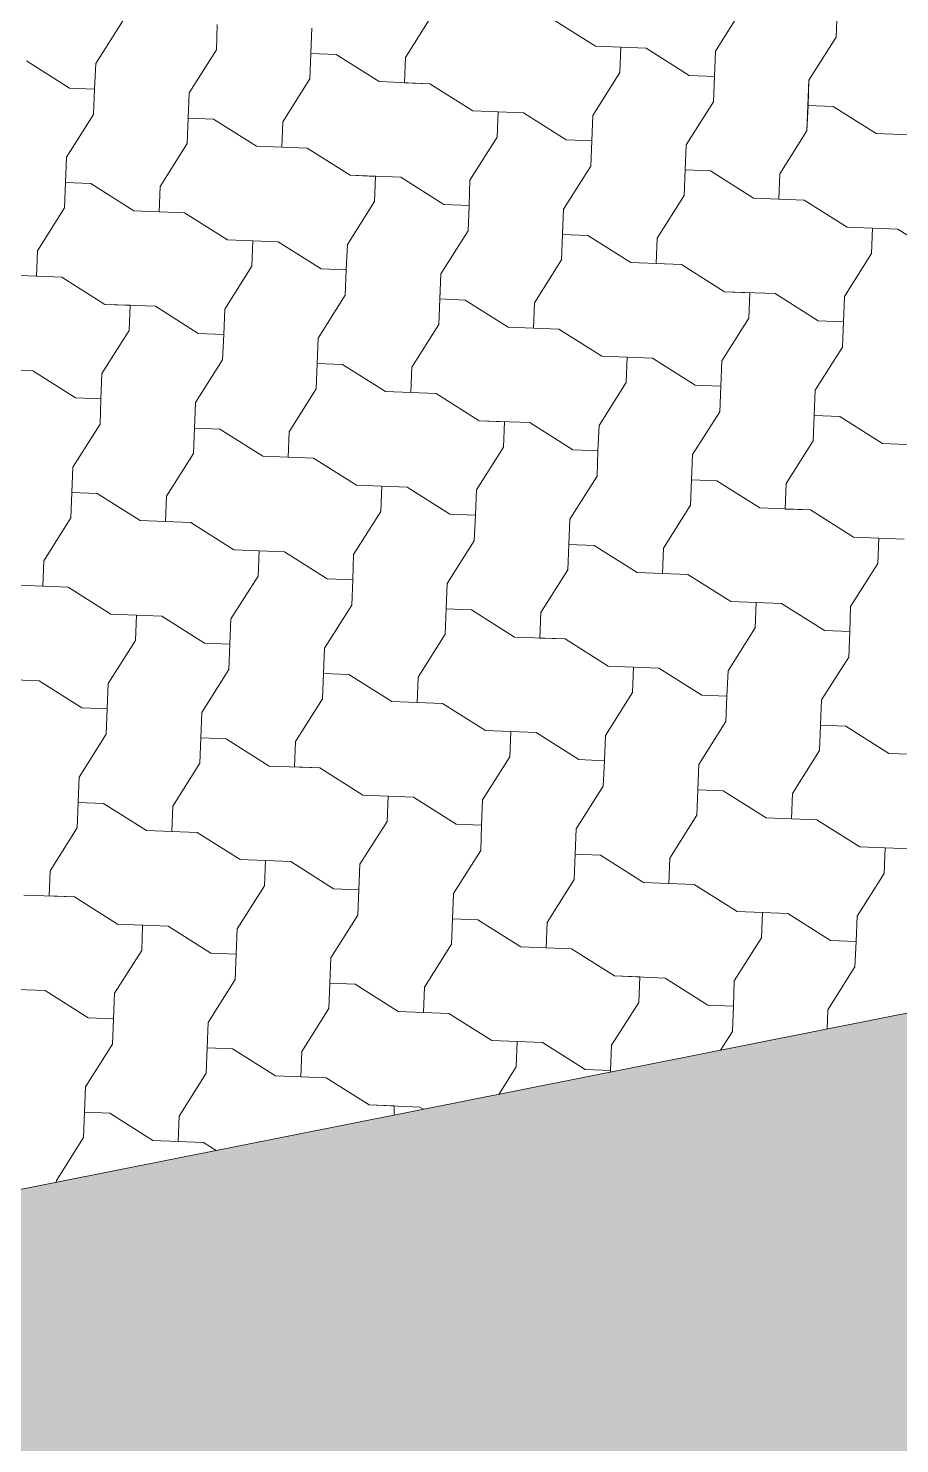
# Model space of a CAD drawing. Header units: metres. Extents: x -111189 to -108577, y -72951 to -72647.
# Drawn here: x -110732.764 to -110731.875, y -72943.307 to -72941.863 of the extents above; entities that cross this region are included whole.
import ezdxf

# ---------------------------------------------------------------- set-up
doc = ezdxf.new("R2010")
doc.units = ezdxf.units.M
doc.header["$MEASUREMENT"] = 0
doc.set_wipeout_variables(frame=1)
doc.linetypes.add('Dot & Dashed', pattern=[0.670278, 0.3175, -0.176389, 0, -0.176389])
doc.linetypes.add('Wipeout_Contour', pattern=[1, 0, -1])
for name, color, linetype in [('Planta Piso -1_1_0', 7, 'Continuous'), ('Planta Piso -1_1_01 - TERRENO PROPOSTO', 7, 'Continuous'), ('Planta Piso -1_1_02 - ESTRADAS', 7, 'Continuous'), ('Planta Piso -1_1_02 - PASSEIOS', 7, 'Continuous')]:
    doc.layers.add(name, color=color, linetype=linetype)

# ---------------------------------------------------------------- blocks, each defined once
blk = doc.blocks.new('*X139', base_point=(-110755.4355, -72968.689))
at = {"layer": 'Planta Piso -1_1_02 - PASSEIOS', "color": 253, "linetype": 'Continuous', "lineweight": 9, "ltscale": 1000}
for p, q in [((-110732.6957, -72941.899), (-110732.6681, -72941.8553)), ((-110732.3796, -72941.8926), (-110732.3519, -72941.8488)), ((-110732.3796, -72941.8926), (-110732.3519, -72941.8488)), ((-110732.2296, -72941.8537), (-110732.1858, -72941.8813)), ((-110732.2296, -72941.8537), (-110732.1858, -72941.8813)), ((-110732.0634, -72941.8862), (-110732.0358, -72941.8424)), ((-110731.9403, -72941.8721), (-110731.9393, -72941.8462)), ((-110731.9403, -72941.8721), (-110731.9393, -72941.8462)), ((-110732.5726, -72941.885), (-110732.5716, -72941.8591)), ((-110732.5726, -72941.885), (-110732.5716, -72941.8591)), ((-110732.4771, -72941.9146), (-110732.4751, -72941.8629)), ((-110732.4751, -72941.8629), (-110732.4761, -72941.8888)), ((-110732.6002, -72941.9287), (-110732.5726, -72941.885)), ((-110732.6002, -72941.9287), (-110732.5726, -72941.885)), ((-110732.1858, -72941.8813), (-110732.1599, -72941.8823)), ((-110732.1858, -72941.8813), (-110732.1341, -72941.8834)), ((-110732.1609, -72941.9082), (-110732.1599, -72941.8823)), ((-110732.1341, -72941.8834), (-110732.0903, -72941.911)), ((-110731.9679, -72941.9159), (-110731.9403, -72941.8721)), ((-110731.9679, -72941.9159), (-110731.9403, -72941.8721)), ((-110732.7664, -72941.8962), (-110732.7226, -72941.9239)), ((-110732.6957, -72941.899), (-110732.6968, -72941.9249)), ((-110732.4771, -72941.9146), (-110732.4761, -72941.8888)), ((-110732.4502, -72941.8898), (-110732.4761, -72941.8888)), ((-110732.4502, -72941.8898), (-110732.4065, -72941.9174)), ((-110732.3796, -72941.8926), (-110732.3806, -72941.9185)), ((-110732.3796, -72941.8926), (-110732.3806, -72941.9185)), ((-110732.0634, -72941.8862), (-110732.0644, -72941.912)), ((-110732.1886, -72941.952), (-110732.1609, -72941.9082)), ((-110732.0903, -72941.911), (-110732.0644, -72941.912)), ((-110732.0655, -72941.9379), (-110732.0644, -72941.912)), ((-110732.0655, -72941.9379), (-110732.0644, -72941.912)), ((-110732.7226, -72941.9239), (-110732.6968, -72941.9249)), ((-110732.6978, -72941.9508), (-110732.6968, -72941.9249)), ((-110732.6978, -72941.9508), (-110732.6968, -72941.9249)), ((-110732.5047, -72941.9584), (-110732.4771, -72941.9146)), ((-110732.5047, -72941.9584), (-110732.4771, -72941.9146)), ((-110732.4065, -72941.9174), (-110732.3547, -72941.9195)), ((-110732.3547, -72941.9195), (-110732.3806, -72941.9185)), ((-110732.3547, -72941.9195), (-110732.311, -72941.9471)), ((-110732.3547, -72941.9195), (-110732.311, -72941.9471)), ((-110731.97, -72941.9676), (-110731.9679, -72941.9159)), ((-110731.9679, -72941.9159), (-110731.9689, -72941.9417)), ((-110732.6023, -72941.9805), (-110732.6002, -72941.9287)), ((-110732.6002, -72941.9287), (-110732.6013, -72941.9546)), ((-110732.0931, -72941.9817), (-110732.0655, -72941.9379)), ((-110732.0931, -72941.9817), (-110732.0655, -72941.9379)), ((-110731.97, -72941.9676), (-110731.9689, -72941.9417)), ((-110731.9431, -72941.9427), (-110731.9689, -72941.9417)), ((-110731.9431, -72941.9427), (-110731.8993, -72941.9704)), ((-110732.7254, -72941.9945), (-110732.6978, -72941.9508)), ((-110732.7254, -72941.9945), (-110732.6978, -72941.9508)), ((-110732.6023, -72941.9805), (-110732.6013, -72941.9546)), ((-110732.5754, -72941.9556), (-110732.6013, -72941.9546)), ((-110732.5754, -72941.9556), (-110732.5316, -72941.9833)), ((-110732.311, -72941.9471), (-110732.2851, -72941.9482)), ((-110732.311, -72941.9471), (-110732.2592, -72941.9492)), ((-110732.2861, -72941.974), (-110732.2851, -72941.9482)), ((-110732.2592, -72941.9492), (-110732.2155, -72941.9768)), ((-110732.1886, -72941.952), (-110732.1896, -72941.9778)), ((-110732.5047, -72941.9584), (-110732.5058, -72941.9843)), ((-110732.5047, -72941.9584), (-110732.5058, -72941.9843)), ((-110731.9976, -72942.0113), (-110731.97, -72941.9676)), ((-110731.9976, -72942.0113), (-110731.97, -72941.9676)), ((-110731.8993, -72941.9704), (-110731.8476, -72941.9724)), ((-110732.6299, -72942.0242), (-110732.6023, -72941.9805)), ((-110732.6299, -72942.0242), (-110732.6023, -72941.9805)), ((-110732.5316, -72941.9833), (-110732.4799, -72941.9853)), ((-110732.4799, -72941.9853), (-110732.5058, -72941.9843)), ((-110732.4799, -72941.9853), (-110732.4361, -72942.0129)), ((-110732.4799, -72941.9853), (-110732.4361, -72942.0129)), ((-110732.3138, -72942.0178), (-110732.2861, -72941.974)), ((-110732.2155, -72941.9768), (-110732.1896, -72941.9778)), ((-110732.1906, -72942.0037), (-110732.1896, -72941.9778)), ((-110732.1906, -72942.0037), (-110732.1896, -72941.9778)), ((-110732.0951, -72942.0334), (-110732.0931, -72941.9817)), ((-110732.0931, -72941.9817), (-110732.0941, -72942.0075)), ((-110732.7275, -72942.0463), (-110732.7254, -72941.9945)), ((-110732.7254, -72941.9945), (-110732.7264, -72942.0204)), ((-110732.4361, -72942.0129), (-110732.4103, -72942.014)), ((-110732.4361, -72942.0129), (-110732.3844, -72942.015)), ((-110732.4113, -72942.0398), (-110732.4103, -72942.014)), ((-110732.3844, -72942.015), (-110732.3406, -72942.0426)), ((-110732.2183, -72942.0475), (-110732.1906, -72942.0037)), ((-110732.2183, -72942.0475), (-110732.1906, -72942.0037)), ((-110732.0951, -72942.0334), (-110732.0941, -72942.0075)), ((-110732.0683, -72942.0085), (-110732.0941, -72942.0075)), ((-110732.0683, -72942.0085), (-110732.0245, -72942.0362)), ((-110731.9976, -72942.0113), (-110731.9986, -72942.0372)), ((-110731.9976, -72942.0113), (-110731.9986, -72942.0372)), ((-110732.7275, -72942.0463), (-110732.7264, -72942.0204)), ((-110732.7006, -72942.0214), (-110732.7264, -72942.0204)), ((-110732.7006, -72942.0214), (-110732.6568, -72942.0491)), ((-110732.6299, -72942.0242), (-110732.6309, -72942.0501)), ((-110732.6299, -72942.0242), (-110732.6309, -72942.0501)), ((-110732.3138, -72942.0178), (-110732.3148, -72942.0436)), ((-110732.4389, -72942.0836), (-110732.4113, -72942.0398)), ((-110732.3406, -72942.0426), (-110732.3148, -72942.0436)), ((-110732.3158, -72942.0695), (-110732.3148, -72942.0436)), ((-110732.3158, -72942.0695), (-110732.3148, -72942.0436)), ((-110732.1228, -72942.0772), (-110732.0951, -72942.0334)), ((-110732.1228, -72942.0772), (-110732.0951, -72942.0334)), ((-110732.0245, -72942.0362), (-110731.9728, -72942.0382)), ((-110731.9728, -72942.0382), (-110731.9986, -72942.0372)), ((-110731.9728, -72942.0382), (-110731.929, -72942.0659)), ((-110731.9728, -72942.0382), (-110731.929, -72942.0659)), ((-110732.7551, -72942.09), (-110732.7275, -72942.0463)), ((-110732.7551, -72942.09), (-110732.7275, -72942.0463)), ((-110732.6568, -72942.0491), (-110732.6051, -72942.0511)), ((-110732.6051, -72942.0511), (-110732.6309, -72942.0501)), ((-110732.6051, -72942.0511), (-110732.5613, -72942.0787)), ((-110732.6051, -72942.0511), (-110732.5613, -72942.0787)), ((-110732.2203, -72942.0992), (-110732.2183, -72942.0475)), ((-110732.2183, -72942.0475), (-110732.2193, -72942.0733)), ((-110732.3434, -72942.1133), (-110732.3158, -72942.0695)), ((-110732.3434, -72942.1133), (-110732.3158, -72942.0695)), ((-110731.929, -72942.0659), (-110731.9031, -72942.0669)), ((-110731.929, -72942.0659), (-110731.8773, -72942.0679)), ((-110731.9042, -72942.0928), (-110731.9031, -72942.0669)), ((-110731.8773, -72942.0679), (-110731.8335, -72942.0956)), ((-110732.5613, -72942.0787), (-110732.5355, -72942.0798)), ((-110732.5613, -72942.0787), (-110732.5096, -72942.0808)), ((-110732.5365, -72942.1056), (-110732.5355, -72942.0798)), ((-110732.5096, -72942.0808), (-110732.4658, -72942.1084)), ((-110732.4389, -72942.0836), (-110732.44, -72942.1095)), ((-110732.2203, -72942.0992), (-110732.2193, -72942.0733)), ((-110732.1934, -72942.0744), (-110732.2193, -72942.0733)), ((-110732.1934, -72942.0744), (-110732.1497, -72942.102)), ((-110732.1228, -72942.0772), (-110732.1238, -72942.103)), ((-110732.1228, -72942.0772), (-110732.1238, -72942.103)), ((-110732.7551, -72942.09), (-110732.7561, -72942.1159)), ((-110732.7551, -72942.09), (-110732.7561, -72942.1159)), ((-110732.248, -72942.143), (-110732.2203, -72942.0992)), ((-110732.248, -72942.143), (-110732.2203, -72942.0992)), ((-110731.9318, -72942.1365), (-110731.9042, -72942.0928)), ((-110732.782, -72942.1149), (-110732.7303, -72942.1169)), ((-110732.7303, -72942.1169), (-110732.7561, -72942.1159)), ((-110732.5641, -72942.1494), (-110732.5365, -72942.1056)), ((-110732.4658, -72942.1084), (-110732.44, -72942.1095)), ((-110732.441, -72942.1353), (-110732.44, -72942.1095)), ((-110732.441, -72942.1353), (-110732.44, -72942.1095)), ((-110732.3455, -72942.165), (-110732.3434, -72942.1133)), ((-110732.3434, -72942.1133), (-110732.3445, -72942.1391)), ((-110732.1497, -72942.102), (-110732.0979, -72942.104)), ((-110732.0979, -72942.104), (-110732.1238, -72942.103)), ((-110732.0979, -72942.104), (-110732.0542, -72942.1317)), ((-110732.0979, -72942.104), (-110732.0542, -72942.1317)), ((-110732.7303, -72942.1169), (-110732.6865, -72942.1446)), ((-110732.7303, -72942.1169), (-110732.6865, -72942.1446)), ((-110732.6865, -72942.1446), (-110732.6606, -72942.1456)), ((-110732.6865, -72942.1446), (-110732.6348, -72942.1466)), ((-110732.4686, -72942.1791), (-110732.441, -72942.1353)), ((-110732.4686, -72942.1791), (-110732.441, -72942.1353)), ((-110732.3455, -72942.165), (-110732.3445, -72942.1391)), ((-110732.3186, -72942.1402), (-110732.3445, -72942.1391)), ((-110732.3186, -72942.1402), (-110732.2748, -72942.1678)), ((-110732.248, -72942.143), (-110732.249, -72942.1688)), ((-110732.248, -72942.143), (-110732.249, -72942.1688)), ((-110732.0542, -72942.1317), (-110732.0283, -72942.1327)), ((-110732.0542, -72942.1317), (-110732.0024, -72942.1337)), ((-110732.0293, -72942.1586), (-110732.0283, -72942.1327)), ((-110732.0024, -72942.1337), (-110731.9587, -72942.1614)), ((-110731.9318, -72942.1365), (-110731.9328, -72942.1624)), ((-110732.6617, -72942.1714), (-110732.6606, -72942.1456)), ((-110732.6348, -72942.1466), (-110732.591, -72942.1742)), ((-110732.5641, -72942.1494), (-110732.5651, -72942.1753)), ((-110732.057, -72942.2023), (-110732.0293, -72942.1586)), ((-110732.6893, -72942.2152), (-110732.6617, -72942.1714)), ((-110732.3731, -72942.2088), (-110732.3455, -72942.165)), ((-110732.3731, -72942.2088), (-110732.3455, -72942.165)), ((-110732.2748, -72942.1678), (-110732.2231, -72942.1698)), ((-110732.2231, -72942.1698), (-110732.249, -72942.1688)), ((-110732.2231, -72942.1698), (-110732.1793, -72942.1975)), ((-110732.2231, -72942.1698), (-110732.1793, -72942.1975)), ((-110731.9587, -72942.1614), (-110731.9328, -72942.1624)), ((-110731.9338, -72942.1882), (-110731.9328, -72942.1624)), ((-110731.9338, -72942.1882), (-110731.9328, -72942.1624)), ((-110732.591, -72942.1742), (-110732.5651, -72942.1753)), ((-110732.5662, -72942.2011), (-110732.5651, -72942.1753)), ((-110732.5662, -72942.2011), (-110732.5651, -72942.1753)), ((-110732.4707, -72942.2308), (-110732.4686, -72942.1791)), ((-110732.4686, -72942.1791), (-110732.4696, -72942.2049)), ((-110731.9615, -72942.232), (-110731.9338, -72942.1882)), ((-110731.9615, -72942.232), (-110731.9338, -72942.1882)), ((-110732.5938, -72942.2449), (-110732.5662, -72942.2011)), ((-110732.5938, -72942.2449), (-110732.5662, -72942.2011)), ((-110732.1793, -72942.1975), (-110732.1535, -72942.1985)), ((-110732.1793, -72942.1975), (-110732.1276, -72942.1995)), ((-110732.1545, -72942.2244), (-110732.1535, -72942.1985)), ((-110732.1276, -72942.1995), (-110732.0839, -72942.2272)), ((-110732.057, -72942.2023), (-110732.058, -72942.2282)), ((-110732.8117, -72942.2104), (-110732.7599, -72942.2124)), ((-110732.7599, -72942.2124), (-110732.7162, -72942.24)), ((-110732.6893, -72942.2152), (-110732.6903, -72942.2411)), ((-110732.4707, -72942.2308), (-110732.4696, -72942.2049)), ((-110732.4438, -72942.206), (-110732.4696, -72942.2049)), ((-110732.4438, -72942.206), (-110732.4, -72942.2336)), ((-110732.3731, -72942.2088), (-110732.3742, -72942.2346)), ((-110732.3731, -72942.2088), (-110732.3742, -72942.2346)), ((-110732.4983, -72942.2746), (-110732.4707, -72942.2308)), ((-110732.4983, -72942.2746), (-110732.4707, -72942.2308)), ((-110732.1821, -72942.2681), (-110732.1545, -72942.2244)), ((-110732.0839, -72942.2272), (-110732.058, -72942.2282)), ((-110732.059, -72942.2541), (-110732.058, -72942.2282)), ((-110732.059, -72942.2541), (-110732.058, -72942.2282)), ((-110732.7162, -72942.24), (-110732.6903, -72942.2411)), ((-110732.6913, -72942.2669), (-110732.6903, -72942.2411)), ((-110732.6913, -72942.2669), (-110732.6903, -72942.2411)), ((-110732.5958, -72942.2966), (-110732.5938, -72942.2449)), ((-110732.5938, -72942.2449), (-110732.5948, -72942.2708)), ((-110732.4, -72942.2336), (-110732.3483, -72942.2357)), ((-110732.3483, -72942.2357), (-110732.3742, -72942.2346)), ((-110732.3483, -72942.2357), (-110732.3045, -72942.2633)), ((-110732.3483, -72942.2357), (-110732.3045, -72942.2633)), ((-110731.9635, -72942.2837), (-110731.9615, -72942.232)), ((-110731.9615, -72942.232), (-110731.9625, -72942.2579)), ((-110732.0867, -72942.2978), (-110732.059, -72942.2541)), ((-110732.0867, -72942.2978), (-110732.059, -72942.2541)), ((-110731.9635, -72942.2837), (-110731.9625, -72942.2579)), ((-110731.9366, -72942.2589), (-110731.9625, -72942.2579)), ((-110731.9366, -72942.2589), (-110731.8929, -72942.2865)), ((-110732.719, -72942.3107), (-110732.6913, -72942.2669)), ((-110732.719, -72942.3107), (-110732.6913, -72942.2669)), ((-110732.5958, -72942.2966), (-110732.5948, -72942.2708)), ((-110732.569, -72942.2718), (-110732.5948, -72942.2708)), ((-110732.569, -72942.2718), (-110732.5252, -72942.2994)), ((-110732.4983, -72942.2746), (-110732.4993, -72942.3004)), ((-110732.4983, -72942.2746), (-110732.4993, -72942.3004)), ((-110732.3045, -72942.2633), (-110732.2787, -72942.2643)), ((-110732.3045, -72942.2633), (-110732.2528, -72942.2653)), ((-110732.2797, -72942.2902), (-110732.2787, -72942.2643)), ((-110732.2528, -72942.2653), (-110732.209, -72942.293)), ((-110732.1821, -72942.2681), (-110732.1832, -72942.294)), ((-110731.9912, -72942.3275), (-110731.9635, -72942.2837)), ((-110731.9912, -72942.3275), (-110731.9635, -72942.2837)), ((-110731.8929, -72942.2865), (-110731.8411, -72942.2886)), ((-110732.6235, -72942.3404), (-110732.5958, -72942.2966)), ((-110732.6235, -72942.3404), (-110732.5958, -72942.2966)), ((-110732.5252, -72942.2994), (-110732.4735, -72942.3015)), ((-110732.4735, -72942.3015), (-110732.4993, -72942.3004)), ((-110732.4735, -72942.3015), (-110732.4297, -72942.3291)), ((-110732.4735, -72942.3015), (-110732.4297, -72942.3291)), ((-110732.3073, -72942.3339), (-110732.2797, -72942.2902)), ((-110732.209, -72942.293), (-110732.1832, -72942.294)), ((-110732.1842, -72942.3199), (-110732.1832, -72942.294)), ((-110732.1842, -72942.3199), (-110732.1832, -72942.294)), ((-110732.0887, -72942.3495), (-110732.0867, -72942.2978)), ((-110732.0867, -72942.2978), (-110732.0877, -72942.3237)), ((-110732.721, -72942.3624), (-110732.719, -72942.3107)), ((-110732.719, -72942.3107), (-110732.72, -72942.3366)), ((-110732.4297, -72942.3291), (-110732.4038, -72942.3301)), ((-110732.4297, -72942.3291), (-110732.378, -72942.3311)), ((-110732.4049, -72942.356), (-110732.4038, -72942.3301)), ((-110732.378, -72942.3311), (-110732.3342, -72942.3588)), ((-110732.2118, -72942.3636), (-110732.1842, -72942.3199)), ((-110732.2118, -72942.3636), (-110732.1842, -72942.3199)), ((-110732.0887, -72942.3495), (-110732.0877, -72942.3237)), ((-110732.0618, -72942.3247), (-110732.0877, -72942.3237)), ((-110732.0618, -72942.3247), (-110732.018, -72942.3523)), ((-110731.9912, -72942.3275), (-110731.9922, -72942.3534)), ((-110731.9912, -72942.3275), (-110731.9922, -72942.3534)), ((-110732.721, -72942.3624), (-110732.72, -72942.3366)), ((-110732.6941, -72942.3376), (-110732.72, -72942.3366)), ((-110732.6941, -72942.3376), (-110732.6504, -72942.3652)), ((-110732.6235, -72942.3404), (-110732.6245, -72942.3662)), ((-110732.6235, -72942.3404), (-110732.6245, -72942.3662)), ((-110732.3073, -72942.3339), (-110732.3083, -72942.3598)), ((-110732.4325, -72942.3998), (-110732.4049, -72942.356)), ((-110732.3342, -72942.3588), (-110732.3083, -72942.3598)), ((-110732.3094, -72942.3857), (-110732.3083, -72942.3598)), ((-110732.3094, -72942.3857), (-110732.3083, -72942.3598)), ((-110732.1163, -72942.3933), (-110732.0887, -72942.3495)), ((-110732.1163, -72942.3933), (-110732.0887, -72942.3495)), ((-110732.018, -72942.3523), (-110731.9663, -72942.3544)), ((-110731.9663, -72942.3544), (-110731.9922, -72942.3534)), ((-110731.9663, -72942.3544), (-110731.9226, -72942.382)), ((-110731.9663, -72942.3544), (-110731.9226, -72942.382)), ((-110732.7487, -72942.4062), (-110732.721, -72942.3624)), ((-110732.7487, -72942.4062), (-110732.721, -72942.3624)), ((-110732.6504, -72942.3652), (-110732.5986, -72942.3673)), ((-110732.5986, -72942.3673), (-110732.6245, -72942.3662)), ((-110732.5986, -72942.3673), (-110732.5549, -72942.3949)), ((-110732.5986, -72942.3673), (-110732.5549, -72942.3949)), ((-110732.2139, -72942.4154), (-110732.2118, -72942.3636)), ((-110732.2118, -72942.3636), (-110732.2129, -72942.3895)), ((-110732.337, -72942.4294), (-110732.3094, -72942.3857)), ((-110732.337, -72942.4294), (-110732.3094, -72942.3857)), ((-110732.2139, -72942.4154), (-110732.2129, -72942.3895)), ((-110732.187, -72942.3905), (-110732.2129, -72942.3895)), ((-110731.9226, -72942.382), (-110731.8967, -72942.3831)), ((-110731.9226, -72942.382), (-110731.8708, -72942.3841)), ((-110731.8977, -72942.4089), (-110731.8967, -72942.3831)), ((-110732.5549, -72942.3949), (-110732.529, -72942.3959)), ((-110732.5549, -72942.3949), (-110732.5032, -72942.397)), ((-110732.53, -72942.4218), (-110732.529, -72942.3959)), ((-110732.5032, -72942.397), (-110732.4594, -72942.4246)), ((-110732.4325, -72942.3998), (-110732.4335, -72942.4256)), ((-110732.187, -72942.3905), (-110732.1432, -72942.4182)), ((-110732.1163, -72942.3933), (-110732.1174, -72942.4192)), ((-110732.1163, -72942.3933), (-110732.1174, -72942.4192)), ((-110732.7487, -72942.4062), (-110732.7497, -72942.4321)), ((-110732.7487, -72942.4062), (-110732.7497, -72942.4321)), ((-110732.2415, -72942.4591), (-110732.2139, -72942.4154)), ((-110732.2415, -72942.4591), (-110732.2139, -72942.4154)), ((-110732.1432, -72942.4182), (-110732.0915, -72942.4202)), ((-110732.0915, -72942.4202), (-110732.1174, -72942.4192)), ((-110731.9254, -72942.4527), (-110731.8977, -72942.4089)), ((-110732.7755, -72942.431), (-110732.7238, -72942.4331)), ((-110732.7238, -72942.4331), (-110732.7497, -72942.4321)), ((-110732.7238, -72942.4331), (-110732.6801, -72942.4607)), ((-110732.7238, -72942.4331), (-110732.6801, -72942.4607)), ((-110732.5577, -72942.4656), (-110732.53, -72942.4218)), ((-110732.4594, -72942.4246), (-110732.4335, -72942.4256)), ((-110732.4345, -72942.4515), (-110732.4335, -72942.4256)), ((-110732.4345, -72942.4515), (-110732.4335, -72942.4256)), ((-110732.3391, -72942.4812), (-110732.337, -72942.4294)), ((-110732.337, -72942.4294), (-110732.338, -72942.4553)), ((-110732.0915, -72942.4202), (-110732.0477, -72942.4478)), ((-110732.0915, -72942.4202), (-110732.0477, -72942.4478)), ((-110732.0477, -72942.4478), (-110732.0219, -72942.4489)), ((-110732.0477, -72942.4478), (-110731.996, -72942.4499)), ((-110732.6801, -72942.4607), (-110732.6542, -72942.4617)), ((-110732.6801, -72942.4607), (-110732.6283, -72942.4628)), ((-110732.6552, -72942.4876), (-110732.6542, -72942.4617)), ((-110732.4622, -72942.4952), (-110732.4345, -72942.4515)), ((-110732.4622, -72942.4952), (-110732.4345, -72942.4515)), ((-110732.3391, -72942.4812), (-110732.338, -72942.4553)), ((-110732.3122, -72942.4563), (-110732.338, -72942.4553)), ((-110732.3122, -72942.4563), (-110732.2684, -72942.484)), ((-110732.2415, -72942.4591), (-110732.2425, -72942.485)), ((-110732.2415, -72942.4591), (-110732.2425, -72942.485)), ((-110732.0229, -72942.4747), (-110732.0219, -72942.4489)), ((-110731.996, -72942.4499), (-110731.9522, -72942.4775)), ((-110731.9254, -72942.4527), (-110731.9264, -72942.4785)), ((-110732.6283, -72942.4628), (-110732.5846, -72942.4904)), ((-110732.5577, -72942.4656), (-110732.5587, -72942.4914)), ((-110732.0505, -72942.5185), (-110732.0229, -72942.4747)), ((-110732.6829, -72942.5314), (-110732.6552, -72942.4876)), ((-110732.5846, -72942.4904), (-110732.5587, -72942.4914)), ((-110732.5597, -72942.5173), (-110732.5587, -72942.4914)), ((-110732.5597, -72942.5173), (-110732.5587, -72942.4914)), ((-110732.3667, -72942.5249), (-110732.3391, -72942.4812)), ((-110732.3667, -72942.5249), (-110732.3391, -72942.4812)), ((-110732.2684, -72942.484), (-110732.2167, -72942.486)), ((-110732.2167, -72942.486), (-110732.2425, -72942.485)), ((-110732.2167, -72942.486), (-110732.1729, -72942.5136)), ((-110732.2167, -72942.486), (-110732.1729, -72942.5136)), ((-110731.9522, -72942.4775), (-110731.9264, -72942.4785)), ((-110731.9274, -72942.5044), (-110731.9264, -72942.4785)), ((-110731.9274, -72942.5044), (-110731.9264, -72942.4785)), ((-110732.4642, -72942.547), (-110732.4622, -72942.4952)), ((-110732.4622, -72942.4952), (-110732.4632, -72942.5211)), ((-110731.955, -72942.5482), (-110731.9274, -72942.5044)), ((-110731.955, -72942.5482), (-110731.9274, -72942.5044)), ((-110732.5874, -72942.5611), (-110732.5597, -72942.5173)), ((-110732.5874, -72942.5611), (-110732.5597, -72942.5173)), ((-110732.1729, -72942.5136), (-110732.147, -72942.5147)), ((-110732.1729, -72942.5136), (-110732.1212, -72942.5157)), ((-110732.1481, -72942.5405), (-110732.147, -72942.5147)), ((-110732.1212, -72942.5157), (-110732.0774, -72942.5433)), ((-110732.0505, -72942.5185), (-110732.0516, -72942.5444)), ((-110732.8052, -72942.5265), (-110732.7535, -72942.5286)), ((-110732.7535, -72942.5286), (-110732.7097, -72942.5562)), ((-110732.6829, -72942.5314), (-110732.6839, -72942.5572)), ((-110732.4642, -72942.547), (-110732.4632, -72942.5211)), ((-110732.4373, -72942.5221), (-110732.4632, -72942.5211)), ((-110732.4373, -72942.5221), (-110732.3936, -72942.5498)), ((-110732.3667, -72942.5249), (-110732.3677, -72942.5508)), ((-110732.3667, -72942.5249), (-110732.3677, -72942.5508)), ((-110732.4919, -72942.5907), (-110732.4642, -72942.547)), ((-110732.4919, -72942.5907), (-110732.4642, -72942.547)), ((-110732.1757, -72942.5843), (-110732.1481, -72942.5405)), ((-110732.0774, -72942.5433), (-110732.0516, -72942.5444)), ((-110732.0526, -72942.5702), (-110732.0516, -72942.5444)), ((-110732.0526, -72942.5702), (-110732.0516, -72942.5444)), ((-110731.9571, -72942.5999), (-110731.955, -72942.5482)), ((-110731.955, -72942.5482), (-110731.9561, -72942.574)), ((-110732.7097, -72942.5562), (-110732.6839, -72942.5572)), ((-110732.6849, -72942.5831), (-110732.6839, -72942.5572)), ((-110732.6849, -72942.5831), (-110732.6839, -72942.5572)), ((-110732.5894, -72942.6128), (-110732.5874, -72942.5611)), ((-110732.5874, -72942.5611), (-110732.5884, -72942.5869)), ((-110732.3936, -72942.5498), (-110732.3419, -72942.5518)), ((-110732.3419, -72942.5518), (-110732.3677, -72942.5508)), ((-110732.3419, -72942.5518), (-110732.2981, -72942.5795)), ((-110732.3419, -72942.5518), (-110732.2981, -72942.5795)), ((-110732.0802, -72942.614), (-110732.0526, -72942.5702)), ((-110732.0802, -72942.614), (-110732.0526, -72942.5702)), ((-110731.9571, -72942.5999), (-110731.9561, -72942.574)), ((-110731.9302, -72942.5751), (-110731.9561, -72942.574)), ((-110731.9302, -72942.5751), (-110731.8864, -72942.6027)), ((-110732.7125, -72942.6269), (-110732.6849, -72942.5831)), ((-110732.7125, -72942.6269), (-110732.6849, -72942.5831)), ((-110732.5894, -72942.6128), (-110732.5884, -72942.5869)), ((-110732.5625, -72942.5879), (-110732.5884, -72942.5869)), ((-110732.5625, -72942.5879), (-110732.5188, -72942.6156)), ((-110732.4919, -72942.5907), (-110732.4929, -72942.6166)), ((-110732.4919, -72942.5907), (-110732.4929, -72942.6166)), ((-110732.2981, -72942.5795), (-110732.2722, -72942.5805)), ((-110732.2981, -72942.5795), (-110732.2464, -72942.5815)), ((-110732.2732, -72942.6063), (-110732.2722, -72942.5805)), ((-110732.2464, -72942.5815), (-110732.2026, -72942.6091)), ((-110732.1757, -72942.5843), (-110732.1767, -72942.6102)), ((-110732.3009, -72942.6501), (-110732.2732, -72942.6063)), ((-110731.9847, -72942.6437), (-110731.9571, -72942.5999)), ((-110731.9847, -72942.6437), (-110731.9571, -72942.5999)), ((-110731.8864, -72942.6027), (-110731.8347, -72942.6047)), ((-110732.617, -72942.6565), (-110732.5894, -72942.6128)), ((-110732.617, -72942.6565), (-110732.5894, -72942.6128)), ((-110732.5188, -72942.6156), (-110732.467, -72942.6176)), ((-110732.467, -72942.6176), (-110732.4929, -72942.6166)), ((-110732.467, -72942.6176), (-110732.4233, -72942.6453)), ((-110732.467, -72942.6176), (-110732.4233, -72942.6453)), ((-110732.2026, -72942.6091), (-110732.1767, -72942.6102)), ((-110732.1778, -72942.636), (-110732.1767, -72942.6102)), ((-110732.1778, -72942.636), (-110732.1767, -72942.6102)), ((-110732.0823, -72942.6657), (-110732.0802, -72942.614)), ((-110732.0802, -72942.614), (-110732.0812, -72942.6398)), ((-110732.7146, -72942.6786), (-110732.7125, -72942.6269)), ((-110732.7125, -72942.6269), (-110732.7136, -72942.6527)), ((-110732.4233, -72942.6453), (-110732.3974, -72942.6463)), ((-110732.4233, -72942.6453), (-110732.3715, -72942.6473)), ((-110732.3984, -72942.6721), (-110732.3974, -72942.6463)), ((-110732.3715, -72942.6473), (-110732.3278, -72942.6749)), ((-110732.3009, -72942.6501), (-110732.3019, -72942.676)), ((-110732.2054, -72942.6798), (-110732.1778, -72942.636)), ((-110732.2054, -72942.6798), (-110732.1778, -72942.636)), ((-110732.0823, -72942.6657), (-110732.0812, -72942.6398)), ((-110732.0554, -72942.6409), (-110732.0812, -72942.6398)), ((-110732.0554, -72942.6409), (-110732.0116, -72942.6685)), ((-110731.9847, -72942.6437), (-110731.9857, -72942.6695)), ((-110731.9847, -72942.6437), (-110731.9857, -72942.6695)), ((-110732.7146, -72942.6786), (-110732.7136, -72942.6527)), ((-110732.6877, -72942.6537), (-110732.7136, -72942.6527)), ((-110732.6877, -72942.6537), (-110732.6439, -72942.6814)), ((-110732.617, -72942.6565), (-110732.6181, -72942.6824)), ((-110732.617, -72942.6565), (-110732.6181, -72942.6824)), ((-110732.7422, -72942.7224), (-110732.7146, -72942.6786)), ((-110732.7422, -72942.7224), (-110732.7146, -72942.6786)), ((-110732.4261, -72942.7159), (-110732.3984, -72942.6721)), ((-110732.3278, -72942.6749), (-110732.3019, -72942.676)), ((-110732.3029, -72942.7018), (-110732.3019, -72942.676)), ((-110732.3029, -72942.7018), (-110732.3019, -72942.676)), ((-110732.1099, -72942.7095), (-110732.0823, -72942.6657)), ((-110732.1099, -72942.7095), (-110732.0823, -72942.6657)), ((-110732.0116, -72942.6685), (-110731.9599, -72942.6706)), ((-110731.9599, -72942.6706), (-110731.9857, -72942.6695)), ((-110731.9599, -72942.6706), (-110731.9161, -72942.6982)), ((-110731.9599, -72942.6706), (-110731.9161, -72942.6982)), ((-110732.6439, -72942.6814), (-110732.5922, -72942.6834)), ((-110732.5922, -72942.6834), (-110732.6181, -72942.6824)), ((-110732.5922, -72942.6834), (-110732.5484, -72942.7111)), ((-110732.5922, -72942.6834), (-110732.5484, -72942.7111)), ((-110732.2074, -72942.7315), (-110732.2054, -72942.6798)), ((-110732.2054, -72942.6798), (-110732.2064, -72942.7057)), ((-110732.3306, -72942.7456), (-110732.3029, -72942.7018)), ((-110732.3306, -72942.7456), (-110732.3029, -72942.7018)), ((-110732.2074, -72942.7315), (-110732.2064, -72942.7057)), ((-110732.1806, -72942.7067), (-110732.2064, -72942.7057)), ((-110732.1806, -72942.7067), (-110732.1368, -72942.7343)), ((-110731.9161, -72942.6982), (-110731.8903, -72942.6992)), ((-110731.9161, -72942.6982), (-110731.8644, -72942.7002)), ((-110731.8913, -72942.7251), (-110731.8903, -72942.6992)), ((-110732.7422, -72942.7224), (-110732.7432, -72942.7482)), ((-110732.7422, -72942.7224), (-110732.7432, -72942.7482)), ((-110732.5484, -72942.7111), (-110732.5226, -72942.7121)), ((-110732.5484, -72942.7111), (-110732.4967, -72942.7131)), ((-110732.5236, -72942.738), (-110732.5226, -72942.7121)), ((-110732.4967, -72942.7131), (-110732.4529, -72942.7408)), ((-110732.4261, -72942.7159), (-110732.4271, -72942.7418)), ((-110732.1099, -72942.7095), (-110732.1109, -72942.7353)), ((-110732.1099, -72942.7095), (-110732.1109, -72942.7353)), ((-110732.2351, -72942.7753), (-110732.2074, -72942.7315)), ((-110732.2351, -72942.7753), (-110732.2074, -72942.7315)), ((-110732.1368, -72942.7343), (-110732.0851, -72942.7364)), ((-110732.0851, -72942.7364), (-110732.1109, -72942.7353)), ((-110732.0851, -72942.7364), (-110732.0413, -72942.764)), ((-110732.0851, -72942.7364), (-110732.0413, -72942.764)), ((-110731.9189, -72942.7688), (-110731.8913, -72942.7251)), ((-110732.7691, -72942.7472), (-110732.7174, -72942.7492)), ((-110732.7174, -72942.7492), (-110732.7432, -72942.7482)), ((-110732.7174, -72942.7492), (-110732.6736, -72942.7769)), ((-110732.7174, -72942.7492), (-110732.6736, -72942.7769)), ((-110732.5512, -72942.7817), (-110732.5236, -72942.738)), ((-110732.4529, -72942.7408), (-110732.4271, -72942.7418)), ((-110732.4281, -72942.7676), (-110732.4271, -72942.7418)), ((-110732.4281, -72942.7676), (-110732.4271, -72942.7418)), ((-110732.3326, -72942.7973), (-110732.3306, -72942.7456)), ((-110732.3306, -72942.7456), (-110732.3316, -72942.7715)), ((-110732.0413, -72942.764), (-110732.0154, -72942.765)), ((-110732.0413, -72942.764), (-110731.9896, -72942.766)), ((-110732.0165, -72942.7909), (-110732.0154, -72942.765)), ((-110732.6736, -72942.7769), (-110732.6478, -72942.7779)), ((-110732.6736, -72942.7769), (-110732.6219, -72942.7789)), ((-110732.6488, -72942.8038), (-110732.6478, -72942.7779)), ((-110732.6219, -72942.7789), (-110732.5781, -72942.8066)), ((-110732.4557, -72942.8114), (-110732.4281, -72942.7676)), ((-110732.4557, -72942.8114), (-110732.4281, -72942.7676)), ((-110732.3326, -72942.7973), (-110732.3316, -72942.7715)), ((-110732.3057, -72942.7725), (-110732.3316, -72942.7715)), ((-110732.3057, -72942.7725), (-110732.262, -72942.8001)), ((-110732.2351, -72942.7753), (-110732.2361, -72942.8011)), ((-110732.2351, -72942.7753), (-110732.2361, -72942.8011)), ((-110731.9896, -72942.766), (-110731.9458, -72942.7937)), ((-110731.9189, -72942.7688), (-110731.9199, -72942.7947)), ((-110732.5512, -72942.7817), (-110732.5523, -72942.8076)), ((-110732.0441, -72942.8347), (-110732.0165, -72942.7909)), ((-110731.9458, -72942.7937), (-110731.9199, -72942.7947)), ((-110731.921, -72942.8206), (-110731.9199, -72942.7947)), ((-110731.921, -72942.8206), (-110731.9199, -72942.7947)), ((-110732.6764, -72942.8475), (-110732.6488, -72942.8038)), ((-110732.5781, -72942.8066), (-110732.5523, -72942.8076)), ((-110732.5533, -72942.8334), (-110732.5523, -72942.8076)), ((-110732.5533, -72942.8334), (-110732.5523, -72942.8076)), ((-110732.3603, -72942.8411), (-110732.3326, -72942.7973)), ((-110732.3603, -72942.8411), (-110732.3326, -72942.7973)), ((-110732.262, -72942.8001), (-110732.2102, -72942.8022)), ((-110732.2102, -72942.8022), (-110732.2361, -72942.8011)), ((-110732.2102, -72942.8022), (-110732.1665, -72942.8298)), ((-110732.2102, -72942.8022), (-110732.1665, -72942.8298)), ((-110732.4578, -72942.8631), (-110732.4557, -72942.8114)), ((-110732.4557, -72942.8114), (-110732.4568, -72942.8373)), ((-110731.9486, -72942.8643), (-110731.921, -72942.8206)), ((-110731.9486, -72942.8643), (-110731.921, -72942.8206)), ((-110732.5809, -72942.8772), (-110732.5533, -72942.8334)), ((-110732.5809, -72942.8772), (-110732.5533, -72942.8334)), ((-110732.4578, -72942.8631), (-110732.4568, -72942.8373)), ((-110732.4309, -72942.8383), (-110732.4568, -72942.8373)), ((-110732.1665, -72942.8298), (-110732.1406, -72942.8308)), ((-110732.1665, -72942.8298), (-110732.1147, -72942.8319)), ((-110732.1416, -72942.8567), (-110732.1406, -72942.8308)), ((-110732.1147, -72942.8319), (-110732.071, -72942.8595)), ((-110732.0441, -72942.8347), (-110732.0451, -72942.8605)), ((-110732.7988, -72942.8427), (-110732.7471, -72942.8447)), ((-110732.7471, -72942.8447), (-110732.7033, -72942.8724)), ((-110732.6764, -72942.8475), (-110732.6774, -72942.8734)), ((-110732.4309, -72942.8383), (-110732.3871, -72942.8659)), ((-110732.3603, -72942.8411), (-110732.3613, -72942.867)), ((-110732.3603, -72942.8411), (-110732.3613, -72942.867)), ((-110732.4854, -72942.9069), (-110732.4578, -72942.8631)), ((-110732.4854, -72942.9069), (-110732.4578, -72942.8631)), ((-110732.3871, -72942.8659), (-110732.3354, -72942.868)), ((-110732.1693, -72942.9005), (-110732.1416, -72942.8567)), ((-110732.071, -72942.8595), (-110732.0451, -72942.8605)), ((-110732.0461, -72942.8864), (-110732.0451, -72942.8605)), ((-110732.0461, -72942.8864), (-110732.0451, -72942.8605)), ((-110731.9494, -72942.884), (-110731.9486, -72942.8643)), ((-110731.9486, -72942.8643), (-110731.9494, -72942.884)), ((-110732.7033, -72942.8724), (-110732.6774, -72942.8734)), ((-110732.6785, -72942.8993), (-110732.6774, -72942.8734)), ((-110732.6785, -72942.8993), (-110732.6774, -72942.8734)), ((-110732.583, -72942.9289), (-110732.5809, -72942.8772)), ((-110732.5809, -72942.8772), (-110732.5819, -72942.9031)), ((-110732.3354, -72942.868), (-110732.3613, -72942.867)), ((-110732.3354, -72942.868), (-110732.2916, -72942.8956)), ((-110732.3354, -72942.868), (-110732.2916, -72942.8956)), ((-110732.2916, -72942.8956), (-110732.2658, -72942.8966)), ((-110732.2916, -72942.8956), (-110732.2399, -72942.8977)), ((-110732.0583, -72942.9056), (-110732.0461, -72942.8864)), ((-110732.0583, -72942.9056), (-110732.0461, -72942.8864)), ((-110732.7061, -72942.943), (-110732.6785, -72942.8993)), ((-110732.7061, -72942.943), (-110732.6785, -72942.8993)), ((-110732.583, -72942.9289), (-110732.5819, -72942.9031)), ((-110732.5561, -72942.9041), (-110732.5819, -72942.9031)), ((-110732.5561, -72942.9041), (-110732.5123, -72942.9317)), ((-110732.4854, -72942.9069), (-110732.4865, -72942.9328)), ((-110732.4854, -72942.9069), (-110732.4865, -72942.9328)), ((-110732.2668, -72942.9225), (-110732.2658, -72942.8966)), ((-110732.2399, -72942.8977), (-110732.1962, -72942.9253)), ((-110732.1693, -72942.9005), (-110732.1703, -72942.9263)), ((-110732.2845, -72942.9506), (-110732.2668, -72942.9225)), ((-110732.6106, -72942.9727), (-110732.583, -72942.9289)), ((-110732.6106, -72942.9727), (-110732.583, -72942.9289)), ((-110732.5123, -72942.9317), (-110732.4606, -72942.9338)), ((-110732.4606, -72942.9338), (-110732.4865, -72942.9328)), ((-110732.4606, -72942.9338), (-110732.4168, -72942.9614)), ((-110732.4606, -72942.9338), (-110732.4168, -72942.9614)), ((-110732.1962, -72942.9253), (-110732.1703, -72942.9263)), ((-110732.1704, -72942.9279), (-110732.1703, -72942.9263)), ((-110732.1704, -72942.9279), (-110732.1703, -72942.9263)), ((-110732.7081, -72942.9947), (-110732.7061, -72942.943)), ((-110732.7061, -72942.943), (-110732.7071, -72942.9689)), ((-110732.4168, -72942.9614), (-110732.391, -72942.9624)), ((-110732.4168, -72942.9614), (-110732.3651, -72942.9635)), ((-110732.3913, -72942.9718), (-110732.391, -72942.9624)), ((-110732.3651, -72942.9635), (-110732.3613, -72942.9658)), ((-110732.7081, -72942.9947), (-110732.7071, -72942.9689)), ((-110732.6813, -72942.9699), (-110732.7071, -72942.9689)), ((-110732.6813, -72942.9699), (-110732.6375, -72942.9975)), ((-110732.6106, -72942.9727), (-110732.6116, -72942.9986)), ((-110732.6106, -72942.9727), (-110732.6116, -72942.9986)), ((-110732.7358, -72943.0385), (-110732.7081, -72942.9947)), ((-110732.7358, -72943.0385), (-110732.7081, -72942.9947)), ((-110732.6375, -72942.9975), (-110732.5858, -72942.9996)), ((-110732.5858, -72942.9996), (-110732.6116, -72942.9986)), ((-110732.5858, -72942.9996), (-110732.5727, -72943.0079)), ((-110732.5858, -72942.9996), (-110732.5727, -72943.0079)), ((-110732.7358, -72943.0385), (-110732.7359, -72943.0403)), ((-110732.7358, -72943.0385), (-110732.7359, -72943.0403))]:
    blk.add_line(p, q, dxfattribs=at)

msp = doc.modelspace()

# ---------------------------------------------------------------- hatches: boundary and pattern name
at = {"layer": 'Planta Piso -1_1_01 - TERRENO PROPOSTO', "linetype": 'Continuous', "lineweight": 0, "true_color": 0x939598, "transparency": 33554539}
msp.add_hatch(color=252, dxfattribs=at).paths.add_polyline_path([(-110746.6508, -72951.1828), (-110740.2464, -72951.1828), (-110737.7611, -72950.6884), (-110727.7202, -72948.691), (-110726.5777, -72948.4637), (-110722.7586, -72947.704), (-110721.2326, -72947.4005), (-110721.2326, -72940.7538), (-110724.0295, -72941.3098), (-110727.7187, -72942.043), (-110736.6252, -72943.8134), (-110739.0325, -72944.2918), (-110740.2322, -72944.5303), (-110744.0476, -72945.2887), (-110746.6508, -72945.8061)])

# ---------------------------------------------------------------- linework, layer by layer
at = {"layer": 'Planta Piso -1_1_02 - ESTRADAS', "color": 7, "linetype": 'Continuous', "lineweight": 13, "ltscale": 1000, "flags": 128}
msp.add_lwpolyline([(-110746.6508, -72945.8061), (-110744.0476, -72945.2887), (-110740.2322, -72944.5303), (-110739.0325, -72944.2918), (-110736.6252, -72943.8134), (-110727.7187, -72942.043), (-110724.0295, -72941.3098), (-110721.2326, -72940.7538)], dxfattribs=at)

# ---------------------------------------------------------------- next in the draw order: wipeouts: each hides what was drawn before it
at = {"color": 254, "linetype": 'Wipeout_Contour', "lineweight": 0, "ltscale": 1856403.940493357}
msp.add_wipeout([(-110746.6508, -72944.3431), (-110746.6508, -72945.8061), (-110744.0476, -72945.2887), (-110740.2322, -72944.5303), (-110739.0325, -72944.2918), (-110727.7187, -72942.043), (-110724.0295, -72941.3098), (-110721.2326, -72940.7538), (-110721.2326, -72939.3245), (-110724.3019, -72939.9305), (-110727.9937, -72940.6594), (-110739.3087, -72942.8934), (-110740.5087, -72943.1304), (-110744.325, -72943.8839)], dxfattribs=at).dxf.layer = 'Planta Piso -1_1_02 - PASSEIOS'

# ---------------------------------------------------------------- next in the draw order: linework, layer by layer
at = {"layer": 'Planta Piso -1_1_02 - PASSEIOS', "color": 7, "linetype": 'Continuous', "lineweight": 13, "ltscale": 1000, "flags": 128}
msp.add_lwpolyline([(-110721.2326, -72940.7538), (-110724.0295, -72941.3098), (-110727.7187, -72942.043), (-110739.0325, -72944.2918), (-110740.2322, -72944.5303), (-110744.0476, -72945.2887), (-110746.6508, -72945.8061)], dxfattribs=at)

# ---------------------------------------------------------------- next in the draw order: block references
at = {"layer": 'Planta Piso -1_1_0', "color": 7, "linetype": 'Dot & Dashed', "lineweight": 13, "ltscale": 10}
msp.add_blockref('*X139', (-110755.4355, -72968.689), dxfattribs=at)

doc.saveas('drawing.dxf')
